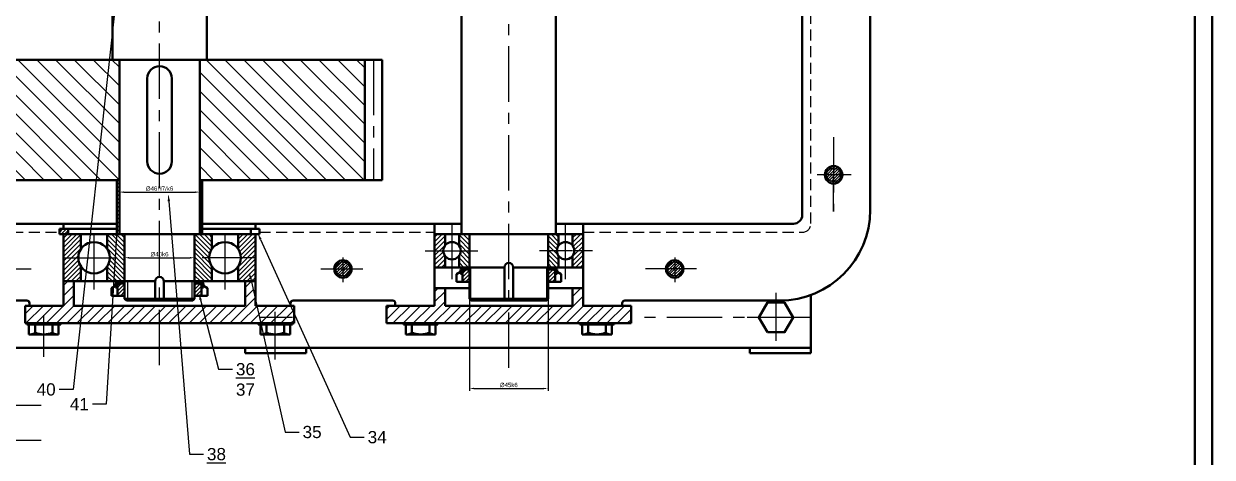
# Model space of a CAD drawing. Header units: millimetres. Extents: x 184 to 2141, y 95 to 1347.
# Drawn here: x 1185 to 1866, y 616 to 864 of the extents above; entities that cross this region are included whole.
import ezdxf
from ezdxf import colors
from ezdxf.entities.mleader import LeaderData, LeaderLine
from ezdxf.math import Vec2, Vec3

# ---------------------------------------------------------------- set-up
doc = ezdxf.new("R2010")
doc.units = ezdxf.units.MM
doc.linetypes.add('CENTER', pattern=[50.8, 31.75, -6.35, 6.35, -6.35])
doc.linetypes.add('DASHED2', pattern=[9.525, 6.35, -3.175])
for name, color, linetype in [('chuda', 61, 'Continuous'), ('kreskowana', 211, 'DASHED2'), ('oś', 151, 'CENTER')]:
    doc.layers.add(name, color=color, linetype=linetype)
doc.layers.add('gruba', color=7, linetype='Continuous', lineweight=50)
doc.styles.get("Standard").update_dxf_attribs({"font": 'arial.ttf'})
doc.dimstyles.new('ISO-25', dxfattribs={"dimtxt": 2.5, "dimasz": 2.5, "dimexe": 1.25, "dimexo": 0.625, "dimtad": 1, "dimtxsty": 'Standard', "dimcen": 2.5, "dimadec": 0, "dimazin": 0, "dimtfac": 1, "dimtmove": 0, "dimatfit": 3, "dimfxl": 1, "dimarcsym": 0})
pattern_1 = [(45, (1098.3455, 432.6242), (-1.077631, 1.077631), [])]
pattern_2 = [(135, (1098.3455, 432.6242), (-0.5163647, -0.5163647), [])]
pattern_3 = [(225, (1630.4598, 992.8188), (1.077631, -1.077631), [])]
pattern_4 = [(315, (1630.4598, 992.8188), (0.5163647, 0.5163647), [])]

# ---------------------------------------------------------------- blocks, each defined once
blk = doc.blocks.new('*U36')
at = {"layer": 'oś'}
blk.add_line((-13.37, 0), (13.37, 0), dxfattribs=at)
blk = doc.blocks.new('*U37')
at = {"layer": 'gruba', "color": 0, "linetype": 'ByBlock', "lineweight": -2, "transparency": 16777216}
for p in [(0, 0), (0, -20), (0, -40), (0, -60), (0, -80), (0, -100)]:
    blk.add_blockref('*U36', p, dxfattribs=at)
blk = doc.blocks.new('*D47')
at = {"layer": 'chuda', "color": 0, "lineweight": -2, "transparency": 16777216}
for p, q in [((1240.15, 843.25), (1240.15, 766.8)), ((1286.15, 843.25), (1286.15, 766.8)), ((1242.65, 768.05), (1283.65, 768.05))]:
    blk.add_line(p, q, dxfattribs=at)
at = {"layer": 'chuda', "color": 0, "transparency": 16777216}
for points in [[(1242.65, 768.47), (1242.65, 767.63), (1240.15, 768.05)], [(1283.65, 768.47), (1283.65, 767.63), (1286.15, 768.05)]]:
    blk.add_solid(points, dxfattribs=at)
at = {"layer": 'DEFPOINTS', "color": 0, "transparency": 16777216}
for p in [(1240.15, 843.87), (1286.15, 843.87), (1286.15, 768.05)]:
    blk.add_point(p, dxfattribs=at)
at = {"layer": 'chuda', "color": 0, "transparency": 16777216, "insert": (1263.15, 770.02), "char_height": 2.5, "attachment_point": 5}
blk.add_mtext('%%C46H7/k6', dxfattribs=at)
blk = doc.blocks.new('*D48')
at = {"layer": 'chuda', "color": 0, "lineweight": -2, "transparency": 16777216}
for p, q in [((1243.15, 743.35), (1243.15, 729.23)), ((1283.15, 743.35), (1283.15, 729.23)), ((1245.65, 730.48), (1280.65, 730.48))]:
    blk.add_line(p, q, dxfattribs=at)
at = {"layer": 'chuda', "color": 0, "transparency": 16777216}
for points in [[(1245.65, 730.9), (1245.65, 730.06), (1243.15, 730.48)], [(1280.65, 730.9), (1280.65, 730.06), (1283.15, 730.48)]]:
    blk.add_solid(points, dxfattribs=at)
at = {"layer": 'DEFPOINTS', "color": 0, "transparency": 16777216}
for p in [(1243.15, 743.97), (1283.15, 743.97), (1283.15, 730.48)]:
    blk.add_point(p, dxfattribs=at)
at = {"layer": 'chuda', "color": 0, "transparency": 16777216, "insert": (1263.15, 732.45), "char_height": 2.5, "attachment_point": 5}
blk.add_mtext('%%C40k6', dxfattribs=at)
blk = doc.blocks.new('*D49')
at = {"layer": 'chuda', "color": 0, "lineweight": -2, "transparency": 16777216}
for p, q in [((1440.65, 743.35), (1440.65, 654.34)), ((1485.65, 743.35), (1485.65, 654.34)), ((1443.15, 655.59), (1483.15, 655.59))]:
    blk.add_line(p, q, dxfattribs=at)
at = {"layer": 'chuda', "color": 0, "transparency": 16777216}
for points in [[(1443.15, 656.01), (1443.15, 655.18), (1440.65, 655.59)], [(1483.15, 656.01), (1483.15, 655.18), (1485.65, 655.59)]]:
    blk.add_solid(points, dxfattribs=at)
at = {"layer": 'DEFPOINTS', "color": 0, "transparency": 16777216}
for p in [(1440.65, 743.97), (1485.65, 743.97), (1485.65, 655.59)]:
    blk.add_point(p, dxfattribs=at)
at = {"layer": 'chuda', "color": 0, "transparency": 16777216, "insert": (1463.15, 657.57), "char_height": 2.5, "attachment_point": 5}
blk.add_mtext('%%C45k6', dxfattribs=at)

msp = doc.modelspace()

# ---------------------------------------------------------------- hatches: boundary and pattern name
at = {"layer": 'chuda'}
h = msp.add_hatch(dxfattribs=at)
h.set_pattern_fill('ANSI31', color=256, scale=1.3)
h.set_pattern_definition([(45, (-2226.1815, 502.272), (-2.9185832, 2.9185832), [])])
h.paths.add_polyline_path([(1103.153, 1191.073), (1050.143, 1191.073), (1050.143, 1185.293), (1041.588, 1185.293), (1041.588, 1181.073), (1055.143, 1181.073), (1058.143, 1181.073), (1058.143, 1178.073), (1058.143, 1171.073), (1064.143, 1171.073), (1064.143, 1181.073), (1103.153, 1181.073)])
h.paths.add_polyline_path([(1134.619, 1191.073), (1103.153, 1191.073), (1103.153, 1181.073), (1134.375, 1181.073)])
h.paths.add_polyline_path([(1134.619, 1191.073), (1134.375, 1181.073), (1142.162, 1181.073), (1142.162, 1171.073), (1148.162, 1171.073), (1148.162, 1181.073), (1173.153, 1181.073), (1173.153, 1191.073)])
h.paths.add_polyline_path([(1050.143, 1191.073), (1041.588, 1191.073), (1041.588, 1185.293), (1050.143, 1185.293)], flags=17)
h.paths.add_polyline_path([(1041.588, 1191.073), (1040.36, 1191.073), (1033.153, 1191.073), (1033.153, 1185.293), (1041.588, 1185.293)])
h.paths.add_polyline_path([(1041.588, 1185.293), (1033.153, 1185.293), (1033.153, 1181.073), (1041.588, 1181.073)])
h.paths.add_polyline_path([(1263.153, 1191.073), (1214.879, 1191.073), (1216.36, 1181.073), (1263.153, 1181.073), (1303.153, 1181.073), (1312.162, 1181.073), (1312.162, 1171.073), (1318.153, 1171.073), (1318.153, 1181.073), (1328.162, 1181.073), (1340.153, 1181.073), (1340.153, 1191.073)])
h.paths.add_polyline_path([(1214.879, 1191.073), (1186.153, 1191.073), (1186.153, 1181.073), (1203.605, 1181.073), (1208.153, 1181.073), (1208.153, 1171.073), (1214.144, 1171.073), (1214.144, 1181.073), (1216.36, 1181.073)])
h.paths.add_polyline_path([(1437.044, 1190.211), (1439.948, 1190.211), (1439.948, 1191.073), (1412.653, 1191.073), (1412.653, 1181.073), (1420.653, 1181.073), (1420.653, 1171.073), (1420.653, 1159.073), (1426.653, 1159.073), (1426.653, 1181.073), (1442.153, 1181.073), (1442.153, 1181.888), (1437.044, 1181.888)])
h.paths.add_polyline_path([(1412.653, 1191.073), (1393.153, 1191.073), (1393.153, 1181.073), (1412.653, 1181.073)])
h.paths.add_polyline_path([(1513.653, 1191.073), (1486.357, 1191.073), (1486.357, 1190.211), (1489.261, 1190.211), (1489.261, 1181.888), (1484.153, 1181.888), (1484.153, 1181.073), (1499.653, 1181.073), (1499.653, 1170.499), (1505.653, 1175.186), (1505.653, 1181.073), (1513.187, 1181.073), (1513.653, 1181.437)])
h.paths.add_polyline_path([(1525.987, 1191.073), (1513.653, 1191.073), (1513.653, 1181.437)], flags=17)
h.paths.add_polyline_path([(1533.153, 1191.073), (1525.987, 1191.073), (1513.653, 1181.437), (1513.653, 1181.073), (1533.153, 1181.073)])
h.paths.add_polyline_path([(1505.653, 1171.073), (1505.653, 1175.186), (1499.653, 1170.499), (1499.653, 1159.073), (1505.653, 1159.073)])
h.paths.add_polyline_path([(1533.153, 702.972), (1505.653, 702.972), (1505.653, 712.972), (1499.653, 712.972), (1499.653, 702.972), (1484.153, 702.972), (1463.153, 702.972), (1463.153, 692.972), (1533.153, 692.972)])
h.paths.add_polyline_path([(1463.153, 702.972), (1426.653, 702.972), (1426.653, 712.972), (1420.653, 712.972), (1420.653, 702.972), (1393.153, 702.972), (1393.153, 692.972), (1463.153, 692.972)])
h.paths.add_polyline_path([(1318.828, 702.972), (1318.153, 702.972), (1318.153, 705.98), (1315.684, 716.972), (1312.162, 716.972), (1312.162, 702.972), (1287.524, 702.972), (1290.102, 692.972), (1321.075, 692.972)])
h.paths.add_polyline_path([(1338.223, 702.972), (1333.153, 702.972), (1318.828, 702.972), (1321.075, 692.972), (1340.153, 692.972), (1340.153, 698.715)])
h.paths.add_polyline_path([(1287.524, 702.972), (1273.37, 702.972), (1274.187, 692.972), (1290.102, 692.972)])
h.paths.add_polyline_path([(1263.153, 702.972), (1236.03, 702.972), (1235.434, 692.972), (1263.153, 692.972)])
h.paths.add_polyline_path([(1273.37, 702.972), (1263.153, 702.972), (1263.153, 692.972), (1274.187, 692.972)])
h.paths.add_polyline_path([(1236.03, 702.972), (1214.144, 702.972), (1214.144, 716.972), (1208.153, 716.972), (1208.153, 712.972), (1208.153, 702.972), (1193.153, 702.972), (1186.153, 702.972), (1186.153, 692.972), (1235.434, 692.972)])
h.paths.add_polyline_path([(1156.162, 702.972), (1148.162, 702.972), (1148.162, 705.972), (1148.162, 712.972), (1148.162, 720.963), (1142.162, 720.963), (1142.162, 702.972), (1116.153, 702.972), (1116.153, 702.156), (1121.261, 702.156), (1121.261, 693.833), (1120.492, 693.833), (1120.819, 692.972), (1124.153, 692.972), (1156.162, 692.972)])
h.paths.add_polyline_path([(1173.153, 702.972), (1156.162, 702.972), (1156.162, 692.972), (1173.153, 692.972)])
h.paths.add_polyline_path([(1085.044, 702.156), (1090.153, 702.156), (1090.153, 702.972), (1077.366, 702.972), (1071.851, 692.972), (1087.948, 692.972), (1087.948, 693.833), (1085.044, 693.833)])
h.paths.add_polyline_path([(1077.366, 702.972), (1064.143, 702.972), (1064.143, 720.963), (1058.153, 720.963), (1058.153, 702.972), (1055.143, 702.972), (1041.588, 702.972), (1041.588, 698.752), (1050.143, 698.752), (1050.143, 692.972), (1071.851, 692.972)])
h.paths.add_polyline_path([(1041.588, 698.752), (1035.38, 698.752), (1033.153, 696.387), (1033.153, 692.972), (1041.588, 692.972)])
h.paths.add_polyline_path([(1050.143, 698.752), (1041.588, 698.752), (1041.588, 692.972), (1041.643, 692.972), (1050.143, 692.972)], flags=0)
h.paths.add_polyline_path([(1050.143, 698.752), (1041.588, 698.752), (1041.588, 692.972), (1050.143, 692.972)], flags=17)
h = msp.add_hatch(dxfattribs=at)
h.set_pattern_fill('ANSI31', color=256, scale=0.59)
h.set_pattern_definition([(45, (-2226.1815, 502.272), (-1.3245878, 1.3245878), [])])
h.paths.add_polyline_path([(1065.153, 743.965), (1058.153, 743.963), (1058.153, 732.463), (1064.153, 732.463, -0.1195351), (1065.153, 736.586)])
h.paths.add_polyline_path([(1065.153, 728.34, -0.1195351), (1064.153, 732.463), (1058.153, 732.463), (1058.153, 720.963), (1065.153, 720.963)])
h.paths.add_polyline_path([(1148.153, 743.963), (1141.153, 743.965), (1141.153, 736.586, -0.1195351), (1142.153, 732.463), (1148.153, 732.463)])
h.paths.add_polyline_path([(1148.153, 732.463), (1142.153, 732.463, -0.1195351), (1141.153, 728.34), (1141.153, 720.963), (1148.153, 720.963)])
h.paths.add_polyline_path([(1218.153, 735.446), (1218.153, 743.972), (1208.153, 743.972), (1208.153, 730.472), (1216.653, 730.472, -0.1474768)])
h.paths.add_polyline_path([(1218.153, 725.497, -0.1474768), (1216.653, 730.472), (1208.153, 730.472), (1208.153, 716.972), (1218.153, 716.972)])
h.paths.add_polyline_path([(1318.153, 743.972), (1308.153, 743.972), (1308.153, 735.446, -0.1474768), (1309.653, 730.472), (1318.153, 730.472)])
h.paths.add_polyline_path([(1318.153, 730.472), (1309.653, 730.472, -0.1474768), (1308.153, 725.497), (1308.153, 716.972), (1318.153, 716.972)])
h.paths.add_polyline_path([(1426.653, 743.972), (1420.653, 743.972), (1420.653, 734.472), (1425.653, 734.472, -0.1622777), (1426.653, 737.472)])
h.paths.add_polyline_path([(1426.653, 731.472, -0.1622777), (1425.653, 734.472), (1420.653, 734.472), (1420.653, 724.972), (1426.653, 724.972)])
h.paths.add_polyline_path([(1505.653, 743.972), (1499.653, 743.972), (1499.653, 737.472, -0.1622777), (1500.653, 734.472), (1505.653, 734.472)])
h.paths.add_polyline_path([(1505.653, 734.472), (1500.653, 734.472, -0.1622777), (1499.653, 731.472), (1499.653, 724.972), (1505.653, 724.972)])
h.paths.add_polyline_path([(1505.653, 1159.073), (1499.653, 1159.073), (1499.653, 1152.573, -0.1622777), (1500.653, 1149.573), (1505.653, 1149.573)])
h.paths.add_polyline_path([(1505.653, 1149.573), (1500.653, 1149.573, -0.1622777), (1499.653, 1146.573), (1499.653, 1140.073), (1503.348, 1140.073), (1505.653, 1140.073)])
h.paths.add_polyline_path([(1426.653, 1159.073), (1420.653, 1159.073), (1420.653, 1149.573), (1425.653, 1149.573, -0.1622777), (1426.653, 1152.573)])
h.paths.add_polyline_path([(1425.653, 1149.573), (1420.653, 1149.573), (1420.653, 1140.073), (1422.957, 1140.073), (1426.653, 1140.073), (1426.653, 1146.573, -0.1622777)])
h.paths.add_polyline_path([(1318.153, 1167.073), (1308.153, 1167.073), (1308.153, 1158.548, -0.1474768), (1309.653, 1153.573), (1318.153, 1153.573)])
h.paths.add_polyline_path([(1318.153, 1153.573), (1309.653, 1153.573, -0.1474768), (1308.153, 1148.598), (1308.153, 1140.073), (1318.153, 1140.073)])
h.paths.add_polyline_path([(1218.153, 1158.548), (1218.153, 1167.073), (1208.153, 1167.073), (1208.153, 1153.573), (1216.653, 1153.573, -0.1474768)])
h.paths.add_polyline_path([(1218.153, 1148.598, -0.1474768), (1216.653, 1153.573), (1208.153, 1153.573), (1208.153, 1140.073), (1218.153, 1140.073)])
h.paths.add_polyline_path([(1148.161, 1163.065), (1141.161, 1163.067), (1141.158, 1155.691, -0.1195351), (1142.157, 1151.567), (1148.157, 1151.565)])
h.paths.add_polyline_path([(1148.157, 1151.565), (1142.157, 1151.567, -0.1195351), (1141.155, 1147.444), (1141.153, 1140.066), (1148.153, 1140.065)])
h.paths.add_polyline_path([(1065.144, 1163.067), (1058.144, 1163.065), (1058.148, 1151.565), (1064.148, 1151.567, -0.1195423), (1065.147, 1155.691)])
h.paths.add_polyline_path([(1065.15, 1147.444, -0.1195279), (1064.148, 1151.567), (1058.148, 1151.565), (1058.153, 1140.065), (1065.153, 1140.066)])
h = msp.add_hatch(dxfattribs=at)
h.set_pattern_fill('ANSI31', color=256, scale=0.59, angle=90)
h.set_pattern_definition([(135, (-2226.1815, 502.272), (-1.3245878, -1.3245878), [])])
h.paths.add_polyline_path([(1088.153, 743.969), (1081.153, 743.968), (1081.153, 736.586, -0.1195351), (1082.153, 732.463), (1088.153, 732.463)])
h.paths.add_polyline_path([(1088.153, 732.463), (1082.153, 732.463, -0.1195351), (1081.153, 728.34), (1081.153, 720.963), (1088.153, 720.963)])
h.paths.add_polyline_path([(1125.153, 743.968), (1118.153, 743.969), (1118.153, 732.463), (1124.153, 732.463, -0.1195351), (1125.153, 736.586)])
h.paths.add_polyline_path([(1125.153, 728.34, -0.1195351), (1124.153, 732.463), (1118.153, 732.463), (1118.153, 720.963), (1125.153, 720.963)])
h.paths.add_polyline_path([(1243.153, 743.972), (1233.153, 743.972), (1233.153, 735.446, -0.1474768), (1234.653, 730.472), (1237.669, 730.472), (1236.865, 716.972), (1243.153, 716.972)])
h.paths.add_polyline_path([(1237.669, 730.472), (1234.653, 730.472, -0.1474768), (1233.153, 725.497), (1233.153, 716.972), (1236.865, 716.972)], flags=17)
h.paths.add_polyline_path([(1293.153, 743.972), (1283.153, 743.972), (1283.153, 716.972), (1293.153, 716.972), (1293.153, 725.497, -0.1474768), (1291.653, 730.472, -0.1474768), (1293.153, 735.446)])
h.paths.add_polyline_path([(1440.653, 743.972), (1434.653, 743.972), (1434.653, 737.472, -0.1622777), (1435.653, 734.472), (1440.653, 734.472)])
h.paths.add_polyline_path([(1440.653, 734.472), (1435.653, 734.472, -0.1622777), (1434.653, 731.472), (1434.653, 724.972), (1440.653, 724.972)])
h.paths.add_polyline_path([(1491.653, 743.972), (1485.653, 743.972), (1485.653, 734.472), (1490.653, 734.472, -0.1622777), (1491.653, 737.472)])
h.paths.add_polyline_path([(1491.653, 731.472, -0.1622777), (1490.653, 734.472), (1485.653, 734.472), (1485.653, 724.972), (1490.153, 724.972), (1491.653, 724.972)])
h.paths.add_polyline_path([(1491.653, 1159.073), (1485.653, 1159.073), (1485.653, 1149.573), (1490.653, 1149.573, -0.1622777), (1491.653, 1152.573)])
h.paths.add_polyline_path([(1490.653, 1149.573), (1485.653, 1149.573), (1485.653, 1140.073), (1491.653, 1140.073), (1491.653, 1146.573, -0.1622777)])
h.paths.add_polyline_path([(1440.653, 1159.073), (1434.653, 1159.073), (1434.653, 1152.573, -0.1622777), (1435.653, 1149.573), (1440.653, 1149.573)])
h.paths.add_polyline_path([(1440.653, 1149.573), (1435.653, 1149.573, -0.1622777), (1434.653, 1146.573), (1434.653, 1140.073), (1436.153, 1140.073), (1440.653, 1140.073)])
h.paths.add_polyline_path([(1293.153, 1167.073), (1283.153, 1167.073), (1283.153, 1140.073), (1293.153, 1140.073), (1293.153, 1148.598, -0.1474768), (1291.653, 1153.573, -0.1474768), (1293.153, 1158.548)])
h.paths.add_polyline_path([(1243.153, 1167.073), (1233.153, 1167.073), (1233.153, 1158.548, -0.1474768), (1234.653, 1153.573, -0.1474768), (1233.153, 1148.598), (1233.153, 1140.073), (1243.153, 1140.073)])
h.paths.add_polyline_path([(1125.161, 1163.073), (1118.161, 1163.076), (1118.153, 1163.076), (1118.153, 1151.576), (1124.157, 1151.574, -0.1195351), (1125.158, 1155.696)])
h.paths.add_polyline_path([(1125.155, 1147.45, -0.1195351), (1124.157, 1151.574), (1118.153, 1151.576), (1118.153, 1140.073), (1120.153, 1140.073), (1125.153, 1140.072)])
h = msp.add_hatch(dxfattribs=at)
h.set_pattern_fill('ANSI31', color=256, scale=0.35)
h.set_pattern_definition([(45, (-2226.1815, 502.272), (-0.7857724, 0.7857724), [])])
h.paths.add_polyline_path([(1368.153, 728.049, 0.4142136), (1364.153, 724.049), (1368.153, 724.049)], flags=17)
h.paths.add_polyline_path([(1368.153, 728.049), (1368.153, 724.049), (1372.153, 724.049, 0.4142136)], flags=17)
h.paths.add_polyline_path([(1372.153, 724.049), (1368.153, 724.049), (1368.153, 720.049, 0.4142136)], flags=17)
h.paths.add_polyline_path([(1368.153, 724.049), (1364.153, 724.049, 0.4142136), (1368.153, 720.049)], flags=17)
h.paths.add_polyline_path([(1368.153, 728.049), (1368.153, 729.049, 0.4142136), (1363.153, 724.049), (1364.153, 724.049, -0.4142136)])
h.paths.add_polyline_path([(1364.153, 724.049), (1363.153, 724.049, 0.4142136), (1368.153, 719.049), (1368.153, 720.049, -0.4142136)])
h.paths.add_polyline_path([(1368.153, 729.049), (1368.153, 728.049, -0.4142136), (1372.153, 724.049), (1373.153, 724.049, 0.4142136)])
h.paths.add_polyline_path([(1373.153, 724.049), (1372.153, 724.049, -0.4142136), (1368.153, 720.049), (1368.153, 719.049, 0.4142136)])
h.paths.add_polyline_path([(1558.153, 728.049), (1558.153, 724.049), (1562.153, 724.049, 0.4142136)], flags=17)
h.paths.add_polyline_path([(1558.153, 728.049, 0.4142136), (1554.153, 724.049), (1558.153, 724.049)], flags=17)
h.paths.add_polyline_path([(1558.153, 724.049), (1554.153, 724.049, 0.4142136), (1558.153, 720.049)], flags=17)
h.paths.add_polyline_path([(1562.153, 724.049), (1558.153, 724.049), (1558.153, 720.049, 0.4142136)], flags=17)
h.paths.add_polyline_path([(1563.153, 724.049), (1562.153, 724.049, -0.4142136), (1558.153, 720.049), (1558.153, 719.049, 0.4142136)])
h.paths.add_polyline_path([(1558.153, 729.049), (1558.153, 728.049, -0.4142136), (1562.153, 724.049), (1563.153, 724.049, 0.4142136)])
h.paths.add_polyline_path([(1558.153, 728.049), (1558.153, 729.049, 0.4142136), (1553.153, 724.049), (1554.153, 724.049, -0.4142136)])
h.paths.add_polyline_path([(1554.153, 724.049), (1553.153, 724.049, 0.4142136), (1558.153, 719.049), (1558.153, 720.049, -0.4142136)])
h.paths.add_polyline_path([(1653.153, 777.963), (1649.153, 777.963), (1649.153, 773.963, 0.4142136)], flags=17)
h.paths.add_polyline_path([(1649.153, 781.963), (1649.153, 777.963), (1653.153, 777.963, 0.4142136)], flags=17)
h.paths.add_polyline_path([(1649.153, 781.963, 0.4142136), (1645.153, 777.963), (1649.153, 777.963)], flags=17)
h.paths.add_polyline_path([(1649.153, 777.963), (1645.153, 777.963, 0.4142136), (1649.153, 773.963)], flags=17)
h.paths.add_polyline_path([(1645.153, 777.963), (1644.153, 777.963, 0.4142136), (1649.153, 772.963), (1649.153, 773.963, -0.4142136)])
h.paths.add_polyline_path([(1649.153, 781.963), (1649.153, 782.963, 0.4142136), (1644.153, 777.963), (1645.153, 777.963, -0.4142136)])
h.paths.add_polyline_path([(1649.153, 782.963), (1649.153, 781.963, -0.4142136), (1653.153, 777.963), (1654.153, 777.963, 0.4142136)])
h.paths.add_polyline_path([(1654.153, 777.963), (1653.153, 777.963, -0.4142136), (1649.153, 773.963), (1649.153, 772.963, 0.4142136)])
h.paths.add_polyline_path([(1649.153, 1049.065), (1649.153, 1045.065), (1653.153, 1045.065, 0.4142136)], flags=17)
h.paths.add_polyline_path([(1649.153, 1049.065, 0.4142136), (1645.153, 1045.065), (1649.153, 1045.065)], flags=17)
h.paths.add_polyline_path([(1649.153, 1045.065), (1645.153, 1045.065, 0.4142136), (1649.153, 1041.065)], flags=17)
h.paths.add_polyline_path([(1653.153, 1045.065), (1649.153, 1045.065), (1649.153, 1041.065, 0.4142136)], flags=17)
h.paths.add_polyline_path([(1649.153, 1050.065), (1649.153, 1049.065, -0.4142136), (1653.153, 1045.065), (1654.153, 1045.065, 0.4142136)])
h.paths.add_polyline_path([(1649.153, 1049.065), (1649.153, 1050.065, 0.4142136), (1644.153, 1045.065), (1645.153, 1045.065, -0.4142136)])
h.paths.add_polyline_path([(1645.153, 1045.065), (1644.153, 1045.065, 0.4142136), (1649.153, 1040.065), (1649.153, 1041.065, -0.4142136)])
h.paths.add_polyline_path([(1654.153, 1045.065), (1653.153, 1045.065, -0.4142136), (1649.153, 1041.065), (1649.153, 1040.065, 0.4142136)])
h.paths.add_polyline_path([(1649.153, 1112.065), (1649.153, 1108.065), (1653.153, 1108.065, 0.4142136)], flags=17)
h.paths.add_polyline_path([(1649.153, 1112.065, 0.4142136), (1645.153, 1108.065), (1649.153, 1108.065)], flags=17)
h.paths.add_polyline_path([(1649.153, 1108.065), (1645.153, 1108.065, 0.4142136), (1649.153, 1104.065)], flags=17)
h.paths.add_polyline_path([(1653.153, 1108.065), (1649.153, 1108.065), (1649.153, 1104.065, 0.4142136)], flags=17)
h.paths.add_polyline_path([(1654.153, 1108.065), (1653.153, 1108.065, -0.4142136), (1649.153, 1104.065), (1649.153, 1103.065, 0.4142136)])
h.paths.add_polyline_path([(1649.153, 1113.065), (1649.153, 1112.065, -0.4142136), (1653.153, 1108.065), (1654.153, 1108.065, 0.4142136)])
h.paths.add_polyline_path([(1649.153, 1112.065), (1649.153, 1113.065, 0.4142136), (1644.153, 1108.065), (1645.153, 1108.065, -0.4142136)])
h.paths.add_polyline_path([(1645.153, 1108.065), (1644.153, 1108.065, 0.4142136), (1649.153, 1103.065), (1649.153, 1104.065, -0.4142136)])
h.paths.add_polyline_path([(1562.125, 1159.525), (1562.125, 1160.466, 0.3800854), (1558.153, 1163.996), (1558.153, 1155.996, 0.3800854)])
h.paths.add_polyline_path([(1558.153, 1163.996, 0.4142136), (1554.153, 1159.996, 0.4142136), (1558.153, 1155.996)], flags=17)
h.paths.add_polyline_path([(1558.153, 1163.996), (1558.153, 1164.996, 0.4142136), (1553.153, 1159.996, 0.4142136), (1558.153, 1154.996), (1558.153, 1155.996, -0.4142136), (1554.153, 1159.996, -0.4142136)])
h.paths.add_polyline_path([(1558.153, 1164.996), (1558.153, 1163.996, -0.3800854), (1562.125, 1160.466), (1562.125, 1163.032, 0.2336407)])
h.paths.add_polyline_path([(1563.153, 1159.996, 0.1646395), (1562.125, 1163.032), (1562.125, 1160.466, -0.029486), (1562.153, 1159.996, -0.4142136), (1558.153, 1155.996), (1558.153, 1154.996, 0.4142136)])
h = msp.add_hatch(dxfattribs=at)
h.set_pattern_fill('ANSI31', color=256, scale=2.4, angle=90)
h.set_pattern_definition([(135, (943.3455, 457.515), (-5.38815, -5.38815), [])])
h.paths.add_polyline_path([(1380.653, 843.871), (1286.153, 843.871), (1286.153, 774.871), (1380.653, 774.871)])
h.paths.add_polyline_path([(1240.153, 843.871), (1140.653, 843.871), (1140.653, 774.871), (1240.153, 774.871)])
h = msp.add_hatch(dxfattribs=at)
h.set_pattern_fill('ANSI31', color=256, scale=0.5)
h.set_pattern_definition([(45, (943.3455, 436.616), (-1.122532, 1.122532), [])])
h.paths.add_polyline_path([(1287.653, 774.871), (1286.153, 774.871), (1286.153, 743.972), (1287.653, 743.972)])
h.paths.add_polyline_path([(1240.153, 774.871), (1238.653, 774.871), (1238.653, 743.972), (1240.153, 743.972)])
h.paths.add_polyline_path([(1121.653, 774.871), (1120.153, 774.871), (1120.153, 743.968), (1121.653, 743.968)])
h.paths.add_polyline_path([(1086.153, 774.871), (1084.653, 774.871), (1084.653, 743.968), (1086.153, 743.968)])
h = msp.add_hatch(dxfattribs=at)
h.set_pattern_fill('ANSI31', color=256, scale=0.44)
h.set_pattern_definition([(45, (1093.0643, 436.6242), (-0.987828, 0.987828), [])])
h.paths.add_polyline_path([(1210.871, 746.972), (1205.871, 746.972), (1205.871, 743.972), (1207.871, 743.972), (1210.871, 743.972)])
h = msp.add_hatch(dxfattribs=at)
h.set_pattern_fill('ANSI31', color=256, scale=0.23, angle=270)
h.set_pattern_definition(pattern_4)
h.paths.add_polyline_path([(1440.653, 724.972), (1437.653, 724.972), (1435.403, 723.672), (1435.403, 721.344), (1436.653, 721.344), (1436.653, 723.144), (1437.653, 723.722), (1440.653, 723.722)])
h = msp.add_hatch(dxfattribs=at)
h.set_pattern_fill('ANSI31', color=256, scale=0.48, angle=180)
h.set_pattern_definition(pattern_3)
h.paths.add_polyline_path([(1440.653, 723.722), (1437.653, 723.722), (1436.653, 723.144), (1436.653, 716.722), (1440.653, 716.722)])
h = msp.add_hatch(dxfattribs=at)
h.set_pattern_fill('ANSI31', color=256, scale=0.23, angle=270)
h.set_pattern_definition(pattern_4)
h.paths.add_polyline_path([(1485.653, 724.972), (1488.653, 724.972), (1490.903, 723.672), (1490.903, 721.344), (1489.653, 721.344), (1489.653, 723.144), (1488.653, 723.722), (1485.653, 723.722)])
h = msp.add_hatch(dxfattribs=at)
h.set_pattern_fill('ANSI31', color=256, scale=0.48, angle=180)
h.set_pattern_definition(pattern_3)
h.paths.add_polyline_path([(1485.653, 723.722), (1488.653, 723.722), (1489.653, 723.144), (1489.653, 716.722), (1485.653, 716.722)])
h = msp.add_hatch(dxfattribs=at)
h.set_pattern_fill('ANSI31', color=256, scale=0.23, angle=90)
h.set_pattern_definition(pattern_2)
h.paths.add_polyline_path([(1243.153, 716.972), (1240.153, 716.972), (1237.903, 715.672), (1237.903, 713.344), (1239.153, 713.344), (1239.153, 715.144), (1240.153, 715.722), (1243.153, 715.722)])
h = msp.add_hatch(dxfattribs=at)
h.set_pattern_fill('ANSI31', color=256, scale=0.48)
h.set_pattern_definition(pattern_1)
h.paths.add_polyline_path([(1243.153, 715.722), (1240.153, 715.722), (1239.153, 715.144), (1239.153, 708.722), (1243.153, 708.722)])
h = msp.add_hatch(dxfattribs=at)
h.set_pattern_fill('ANSI31', color=256, scale=0.23, angle=90)
h.set_pattern_definition(pattern_2)
h.paths.add_polyline_path([(1283.153, 716.972), (1286.153, 716.972), (1288.403, 715.672), (1288.403, 713.344), (1287.153, 713.344), (1287.153, 715.144), (1286.153, 715.722), (1283.153, 715.722)])
h = msp.add_hatch(dxfattribs=at)
h.set_pattern_fill('ANSI31', color=256, scale=0.48)
h.set_pattern_definition(pattern_1)
h.paths.add_polyline_path([(1283.153, 715.722), (1286.153, 715.722), (1287.153, 715.144), (1287.153, 708.722), (1283.153, 708.722)])

# ---------------------------------------------------------------- linework, layer by layer
for p, q in [((1441.453, 705.972), (1441.453, 724.972)), ((1484.852, 705.972), (1484.852, 724.972)), ((1244.735, 716.972), (1244.735, 705.972)), ((1281.571, 716.972), (1281.571, 705.972))]:
    msp.add_line(p, q, dxfattribs=at)
for centre in [(1649.153, 777.963), (1368.153, 724.049), (1558.153, 724.049)]:
    msp.add_circle(centre, 4, dxfattribs=at)
at = {"layer": 'gruba'}
for p, q in [((1631.153, 1129.065), (1631.153, 754.972)), ((1670.153, 1126.073), (1670.153, 757.972)), ((1236.153, 1016.271), (1236.153, 843.871)), ((1290.153, 1016.271), (1290.153, 843.871)), ((1436.153, 1011.271), (1436.153, 743.972)), ((1490.153, 1011.271), (1490.153, 743.972)), ((1263.153, 843.871), (1135.653, 843.871)), ((1236.153, 843.871), (1263.153, 843.871)), ((1240.153, 843.871), (1240.153, 743.972)), ((1290.153, 843.871), (1263.153, 843.871)), ((1263.153, 843.871), (1390.653, 843.871)), ((1263.153, 840.162), (1263.153, 840.162)), ((1263.153, 840.162), (1263.153, 840.162)), ((1286.153, 843.871), (1286.153, 743.972)), ((1385.653, 843.871), (1380.653, 843.871)), ((1380.653, 843.871), (1380.653, 774.871)), ((1390.653, 843.871), (1390.653, 774.871)), ((1256.153, 809.371), (1256.153, 833.162)), ((1270.153, 809.371), (1270.153, 833.162)), ((1256.153, 809.371), (1256.153, 785.58)), ((1270.153, 809.371), (1270.153, 785.58)), ((1263.153, 778.58), (1263.153, 778.58)), ((1263.153, 778.58), (1263.153, 778.58)), ((1135.653, 774.871), (1240.153, 774.871)), ((1238.653, 743.972), (1238.653, 774.871)), ((1390.653, 774.871), (1286.153, 774.871)), ((1287.653, 743.972), (1287.653, 774.871)), ((1238.653, 749.972), (1121.653, 749.972)), ((1208.153, 746.972), (1208.153, 749.972)), ((1436.153, 749.972), (1287.653, 749.972)), ((1318.153, 746.972), (1318.153, 749.972)), ((1420.653, 749.972), (1420.653, 702.972)), ((1626.153, 749.972), (1490.153, 749.972)), ((1505.653, 749.972), (1505.653, 702.972)), ((1205.871, 743.972), (1205.871, 746.972)), ((1205.871, 746.972), (1210.871, 746.972)), ((1208.153, 743.972), (1205.871, 743.972)), ((1263.153, 743.972), (1208.153, 743.972)), ((1208.153, 743.972), (1208.153, 716.972)), ((1208.153, 712.972), (1208.153, 743.972)), ((1210.871, 746.972), (1210.871, 743.972)), ((1210.871, 746.972), (1238.653, 746.972)), ((1218.153, 735.446), (1218.153, 743.972)), ((1233.153, 735.446), (1233.153, 743.972)), ((1240.153, 743.972), (1238.653, 743.972)), ((1240.153, 743.972), (1263.153, 743.972)), ((1263.153, 743.972), (1243.153, 743.972)), ((1243.153, 743.972), (1243.153, 706.972)), ((1286.153, 743.972), (1263.153, 743.972)), ((1263.153, 743.972), (1283.153, 743.972)), ((1263.153, 743.972), (1318.153, 743.972)), ((1283.153, 743.972), (1283.153, 706.972)), ((1286.153, 743.972), (1287.653, 743.972)), ((1315.434, 746.972), (1287.653, 746.972)), ((1293.153, 735.446), (1293.153, 743.972)), ((1308.153, 735.446), (1308.153, 743.972)), ((1320.434, 746.972), (1315.434, 746.972)), ((1315.434, 746.972), (1315.434, 743.972)), ((1318.153, 743.972), (1318.153, 716.972)), ((1318.153, 712.972), (1318.153, 743.972)), ((1318.153, 743.972), (1320.434, 743.972)), ((1320.434, 743.972), (1320.434, 746.972)), ((1420.653, 743.972), (1420.653, 724.972)), ((1440.653, 743.972), (1420.653, 743.972)), ((1426.653, 737.472), (1426.653, 743.972)), ((1434.653, 737.472), (1434.653, 743.972)), ((1436.153, 743.972), (1463.153, 743.972)), ((1440.653, 743.972), (1440.653, 724.972)), ((1440.653, 743.972), (1440.653, 724.972)), ((1490.153, 743.972), (1463.153, 743.972)), ((1463.153, 743.972), (1505.653, 743.972)), ((1485.653, 743.972), (1485.653, 724.972)), ((1485.653, 743.972), (1485.653, 724.972)), ((1491.653, 737.472), (1491.653, 743.972)), ((1499.653, 737.472), (1499.653, 743.972)), ((1505.653, 743.972), (1505.653, 724.972)), ((1426.653, 724.972), (1426.653, 731.472)), ((1434.653, 724.972), (1434.653, 731.472)), ((1491.653, 724.972), (1491.653, 731.472)), ((1499.653, 724.972), (1499.653, 731.472)), ((1218.153, 716.972), (1218.153, 725.497)), ((1233.153, 716.972), (1233.153, 725.497)), ((1293.153, 716.972), (1293.153, 725.497)), ((1308.153, 716.972), (1308.153, 725.497)), ((1420.653, 724.972), (1440.653, 724.972)), ((1435.403, 722.422), (1433.153, 721.123)), ((1437.653, 724.972), (1435.403, 723.672)), ((1435.403, 721.344), (1435.403, 723.672)), ((1436.153, 724.972), (1440.653, 724.972)), ((1436.153, 724.972), (1460.653, 724.972)), ((1437.653, 723.722), (1436.653, 723.144)), ((1436.653, 723.144), (1436.653, 716.722)), ((1440.653, 723.722), (1437.653, 723.722)), ((1440.653, 724.972), (1440.653, 706.972)), ((1440.653, 724.972), (1440.653, 706.972)), ((1440.653, 724.972), (1460.653, 724.972)), ((1460.653, 724.972), (1460.653, 706.972)), ((1465.653, 724.972), (1485.653, 724.972)), ((1490.153, 724.972), (1465.653, 724.972)), ((1465.653, 724.972), (1465.653, 706.972)), ((1485.653, 724.972), (1485.653, 706.972)), ((1485.653, 724.972), (1485.653, 706.972)), ((1505.653, 724.972), (1485.653, 724.972)), ((1485.653, 723.722), (1488.653, 723.722)), ((1488.653, 724.972), (1490.903, 723.672)), ((1488.653, 723.722), (1489.653, 723.144)), ((1489.653, 723.144), (1489.653, 716.722)), ((1490.903, 721.344), (1490.903, 723.672)), ((1490.903, 722.422), (1493.153, 721.123)), ((1208.153, 716.972), (1243.153, 716.972)), ((1214.144, 702.972), (1214.144, 716.972)), ((1243.153, 716.972), (1233.153, 716.972)), ((1237.903, 715.672), (1240.181, 716.972)), ((1237.903, 713.344), (1237.903, 715.672)), ((1240.153, 715.722), (1239.153, 715.144)), ((1239.153, 715.144), (1239.153, 708.722)), ((1240.153, 715.722), (1243.153, 715.722)), ((1243.153, 716.972), (1260.653, 716.972)), ((1260.653, 716.972), (1260.653, 706.972)), ((1265.653, 716.972), (1265.653, 706.972)), ((1283.153, 716.972), (1265.653, 716.972)), ((1318.153, 716.972), (1283.153, 716.972)), ((1283.153, 716.972), (1293.153, 716.972)), ((1286.153, 715.722), (1283.153, 715.722)), ((1288.403, 715.672), (1286.124, 716.972)), ((1286.153, 715.722), (1287.153, 715.144)), ((1287.153, 715.144), (1287.153, 708.722)), ((1288.403, 713.344), (1288.403, 715.672)), ((1312.162, 702.972), (1312.162, 716.972)), ((1433.153, 721.123), (1433.153, 716.722)), ((1433.153, 716.722), (1436.653, 716.722)), ((1435.403, 721.344), (1436.653, 721.344)), ((1436.653, 716.722), (1435.403, 716.722)), ((1436.653, 716.722), (1440.653, 716.722)), ((1489.653, 716.722), (1485.653, 716.722)), ((1490.903, 721.344), (1489.653, 721.344)), ((1493.153, 716.722), (1489.653, 716.722)), ((1489.653, 716.722), (1490.903, 716.722)), ((1493.153, 721.123), (1493.153, 716.722)), ((1208.153, 702.972), (1208.153, 712.972)), ((1237.903, 714.422), (1235.653, 713.123)), ((1235.653, 713.123), (1235.653, 708.722)), ((1235.653, 708.722), (1239.153, 708.722)), ((1237.903, 713.344), (1239.153, 713.344)), ((1239.153, 708.722), (1237.903, 708.722)), ((1239.153, 708.722), (1243.153, 708.722)), ((1287.153, 708.722), (1283.153, 708.722)), ((1288.403, 713.344), (1287.153, 713.344)), ((1290.653, 708.722), (1287.153, 708.722)), ((1287.153, 708.722), (1288.403, 708.722)), ((1288.403, 714.422), (1290.653, 713.123)), ((1290.653, 713.123), (1290.653, 708.722)), ((1318.153, 702.972), (1318.153, 712.972)), ((1420.653, 712.972), (1426.653, 712.972)), ((1420.653, 712.972), (1420.653, 702.972)), ((1426.653, 712.972), (1426.653, 702.972)), ((1426.653, 712.972), (1440.653, 712.972)), ((1499.653, 712.972), (1485.653, 712.972)), ((1505.653, 712.972), (1499.653, 712.972)), ((1499.653, 712.972), (1499.653, 702.972)), ((1505.653, 712.972), (1505.653, 702.972)), ((1636.153, 678.81), (1636.153, 709.186)), ((1172.153, 705.972), (1187.153, 705.972)), ((1186.153, 702.972), (1193.153, 702.972)), ((1186.153, 692.972), (1186.153, 702.972)), ((1188.653, 704.472), (1188.653, 702.972)), ((1193.153, 702.972), (1208.153, 702.972)), ((1214.144, 702.972), (1263.153, 702.972)), ((1263.153, 702.972), (1223.153, 702.972)), ((1243.153, 706.972), (1263.153, 706.972)), ((1243.153, 706.972), (1263.153, 706.972)), ((1243.153, 706.972), (1244.153, 705.972)), ((1263.153, 705.972), (1244.153, 705.972)), ((1263.153, 705.972), (1244.581, 705.972)), ((1283.153, 706.972), (1263.153, 706.972)), ((1283.153, 706.972), (1263.153, 706.972)), ((1263.153, 705.972), (1281.724, 705.972)), ((1263.153, 705.972), (1282.153, 705.972)), ((1312.162, 702.972), (1263.153, 702.972)), ((1263.153, 702.972), (1303.153, 702.972)), ((1283.153, 706.972), (1282.153, 705.972)), ((1333.153, 702.972), (1318.153, 702.972)), ((1333.153, 702.972), (1340.153, 702.972)), ((1338.153, 704.472), (1338.153, 702.972)), ((1396.653, 705.972), (1339.653, 705.972)), ((1340.153, 692.972), (1340.153, 702.972)), ((1393.153, 702.972), (1420.653, 702.972)), ((1393.153, 692.972), (1393.153, 702.972)), ((1398.153, 704.472), (1398.153, 702.972)), ((1426.653, 702.972), (1484.153, 702.972)), ((1440.653, 706.972), (1463.153, 706.972)), ((1440.653, 706.972), (1441.453, 705.972)), ((1441.453, 705.972), (1463.153, 705.972)), ((1485.653, 706.972), (1463.153, 706.972)), ((1484.852, 705.972), (1463.153, 705.972)), ((1499.653, 702.972), (1484.153, 702.972)), ((1484.852, 705.972), (1485.653, 706.972)), ((1505.653, 702.972), (1533.153, 702.972)), ((1528.153, 704.472), (1528.153, 702.972)), ((1618.153, 705.972), (1529.653, 705.972)), ((1533.153, 692.972), (1533.153, 702.972)), ((1636.153, 706.186), (1636.153, 675.871)), ((1263.153, 692.972), (1186.153, 692.972)), ((1263.153, 692.972), (1186.153, 692.972)), ((1188.381, 692.972), (1187.099, 692.972)), ((1187.099, 692.972), (1187.099, 692.3)), ((1187.099, 692.3), (1196.881, 692.3)), ((1188.381, 686.572), (1188.381, 692.3)), ((1188.381, 686.572), (1188.381, 687.572)), ((1196.881, 692.3), (1191.881, 692.3)), ((1191.881, 692.3), (1191.881, 687.572)), ((1196.881, 692.3), (1192.674, 692.3)), ((1263.153, 692.972), (1193.153, 692.972)), ((1206.664, 692.3), (1196.881, 692.3)), ((1198.144, 692.972), (1263.153, 692.972)), ((1201.881, 692.3), (1201.881, 687.572)), ((1205.381, 692.972), (1206.664, 692.972)), ((1205.381, 686.572), (1205.381, 692.3)), ((1205.381, 686.572), (1205.381, 692.3)), ((1205.381, 686.572), (1205.381, 687.572)), ((1206.664, 692.972), (1206.664, 692.3)), ((1328.162, 692.972), (1263.153, 692.972)), ((1263.153, 692.972), (1333.153, 692.972)), ((1263.153, 692.972), (1340.153, 692.972)), ((1320.924, 692.972), (1319.641, 692.972)), ((1319.641, 692.972), (1319.641, 692.3)), ((1319.641, 692.3), (1329.424, 692.3)), ((1320.924, 686.572), (1320.924, 692.3)), ((1320.924, 686.572), (1320.924, 692.3)), ((1320.924, 686.572), (1320.924, 687.572)), ((1324.424, 692.3), (1324.424, 687.572)), ((1339.206, 692.3), (1329.424, 692.3)), ((1329.424, 692.3), (1333.631, 692.3)), ((1329.424, 692.3), (1334.424, 692.3)), ((1334.424, 692.3), (1334.424, 687.572)), ((1337.924, 692.972), (1339.206, 692.972)), ((1337.924, 686.572), (1337.924, 692.3)), ((1337.924, 686.572), (1337.924, 687.572)), ((1339.206, 692.972), (1339.206, 692.3)), ((1442.153, 692.972), (1393.153, 692.972)), ((1463.153, 692.972), (1393.153, 692.972)), ((1404.153, 692.972), (1402.87, 692.972)), ((1402.87, 692.972), (1402.87, 692.3)), ((1402.87, 692.3), (1412.653, 692.3)), ((1404.153, 686.572), (1404.153, 692.3)), ((1404.153, 686.572), (1404.153, 687.572)), ((1412.653, 692.3), (1407.653, 692.3)), ((1407.653, 692.3), (1407.653, 687.572)), ((1412.653, 692.3), (1408.445, 692.3)), ((1422.435, 692.3), (1412.653, 692.3)), ((1417.653, 692.3), (1417.653, 687.572)), ((1421.153, 692.972), (1422.435, 692.972)), ((1421.153, 686.572), (1421.153, 692.3)), ((1421.153, 686.572), (1421.153, 692.3)), ((1421.153, 686.572), (1421.153, 687.572)), ((1422.435, 692.972), (1422.435, 692.3)), ((1463.153, 692.972), (1533.153, 692.972)), ((1484.153, 692.972), (1533.153, 692.972)), ((1505.153, 692.972), (1503.87, 692.972)), ((1503.87, 692.972), (1503.87, 692.3)), ((1503.87, 692.3), (1513.653, 692.3)), ((1505.153, 686.572), (1505.153, 692.3)), ((1505.153, 686.572), (1505.153, 692.3)), ((1505.153, 686.572), (1505.153, 687.572)), ((1508.653, 692.3), (1508.653, 687.572)), ((1523.435, 692.3), (1513.653, 692.3)), ((1513.653, 692.3), (1517.86, 692.3)), ((1513.653, 692.3), (1518.653, 692.3)), ((1518.653, 692.3), (1518.653, 687.572)), ((1522.153, 692.972), (1523.435, 692.972)), ((1522.153, 686.572), (1522.153, 692.3)), ((1522.153, 686.572), (1522.153, 687.572)), ((1523.435, 692.972), (1523.435, 692.3)), ((1196.881, 686.572), (1188.381, 686.572)), ((1196.881, 686.572), (1205.381, 686.572)), ((1196.881, 686.572), (1205.381, 686.572)), ((1329.424, 686.572), (1320.924, 686.572)), ((1329.424, 686.572), (1320.924, 686.572)), ((1329.424, 686.572), (1337.924, 686.572)), ((1412.653, 686.572), (1404.153, 686.572)), ((1412.653, 686.572), (1421.153, 686.572)), ((1412.653, 686.572), (1421.153, 686.572)), ((1513.653, 686.572), (1505.153, 686.572)), ((1513.653, 686.572), (1505.153, 686.572)), ((1513.653, 686.572), (1522.153, 686.572)), ((1116.153, 678.81), (1636.153, 678.81)), ((1312.153, 678.81), (1312.153, 675.871)), ((1312.153, 675.871), (1347.153, 675.871)), ((1347.153, 675.871), (1347.153, 678.81)), ((1601.153, 675.871), (1601.153, 678.81)), ((1601.153, 675.871), (1636.153, 675.871)), ((1636.153, 678.81), (1636.153, 675.871))]:
    msp.add_line(p, q, dxfattribs=at)
for points in [[(183.967, 159.403), (1865.967, 159.403), (1865.967, 1347.403), (183.967, 1347.403)], [(193.967, 169.403), (1855.967, 169.403), (1855.967, 1337.403), (193.967, 1337.403)], [(1611.245, 687.81), (1606.338, 696.31), (1611.245, 704.81), (1621.06, 704.81), (1625.968, 696.31), (1621.06, 687.81)]]:
    msp.add_lwpolyline(points, close=True, dxfattribs=at)
for centre, radius in [((1649.153, 777.963), 5), ((1225.653, 730.472), 9), ((1300.653, 730.472), 9), ((1430.653, 734.472), 5), ((1495.653, 734.472), 5), ((1368.153, 724.049), 5), ((1558.153, 724.049), 5)]:
    msp.add_circle(centre, radius, dxfattribs=at)
for centre, radius, start, end in [((1263.153, 833.162), 7, 90, 180), ((1263.153, 833.162), 7, 0, 90), ((1263.153, 785.58), 7, 180, 270), ((1263.153, 785.58), 7, 270, 0), ((1618.153, 757.972), 52, 270, 0), ((1626.153, 754.972), 5, 270, 0), ((1463.153, 724.972), 2.5, 90, 180), ((1463.153, 724.972), 2.5, 0, 90), ((1263.153, 716.972), 2.5, 90, 180), ((1263.153, 716.972), 2.5, 360, 90), ((1187.153, 704.472), 1.5, 0, 90), ((1339.653, 704.472), 1.5, 90, 180), ((1396.653, 704.472), 1.5, 0, 90), ((1529.653, 704.472), 1.5, 90, 180), ((1189.383, 690.193), 3.622, 269.548399, 313.626256), ((1196.881, 699.572), 13, 247.380135, 292.619865), ((1204.38, 690.193), 3.622, 226.373744, 270.451601), ((1321.925, 690.193), 3.622, 269.548399, 313.626256), ((1329.424, 699.572), 13, 247.380135, 292.619865), ((1336.923, 690.193), 3.622, 226.373744, 270.451601), ((1405.154, 690.193), 3.622, 269.548399, 313.626256), ((1412.653, 699.572), 13, 247.380135, 292.619865), ((1420.151, 690.193), 3.622, 226.373744, 270.451601), ((1506.154, 690.193), 3.622, 269.548399, 313.626256), ((1513.653, 699.572), 13, 247.380135, 292.619865), ((1521.151, 690.193), 3.622, 226.373744, 270.451601)]:
    msp.add_arc(centre, radius, start, end, dxfattribs=at)
at = {"layer": 'kreskowana'}
for p, q in [((1636.153, 750.049), (1636.153, 1134.065)), ((1150.153, 745.049), (1205.871, 745.049)), ((1320.434, 745.049), (1420.653, 745.049)), ((1505.653, 745.049), (1631.153, 745.049))]:
    msp.add_line(p, q, dxfattribs=at)
msp.add_arc((1631.153, 750.049), 5, 270, 0, dxfattribs=at)
at = {"layer": 'oś'}
for p, q in [((1463.153, 667.39), (1463.153, 1274.624)), ((1263.153, 668.98), (1263.153, 1181.884)), ((1390.653, 843.871), (1385.653, 843.871)), ((1385.653, 843.871), (1385.653, 774.871)), ((1649.153, 799.517), (1649.153, 756.886)), ((1659.225, 777.963), (1639.761, 777.963)), ((1649.153, 777.963), (1640.646, 777.963)), ((1649.153, 756.886), (1649.153, 777.963)), ((1430.653, 718.163), (1430.653, 752.577)), ((1495.653, 718.163), (1495.653, 752.577)), ((1225.653, 712.329), (1225.653, 747.113)), ((1300.653, 712.329), (1300.653, 747.113)), ((1208.153, 730.472), (1238.83, 730.472)), ((1318.153, 730.472), (1287.475, 730.472)), ((1368.153, 730.579), (1368.153, 716.454)), ((1415.29, 734.472), (1445.511, 734.472)), ((1499.653, 734.472), (1480.794, 734.472)), ((1511.015, 734.472), (1500.653, 734.472)), ((1558.153, 730.579), (1558.153, 716.454)), ((1169.581, 724.049), (1189.56, 724.049)), ((1355.522, 724.049), (1379.588, 724.049)), ((1570.69, 724.049), (1541.447, 724.049)), ((1616.153, 710.428), (1616.153, 682.908)), ((1196.881, 673.673), (1196.881, 697.573)), ((1339.206, 696.31), (1320.811, 696.31)), ((1329.424, 672.209), (1329.424, 699.572)), ((1636.153, 696.31), (1539.839, 696.31)), ((1630.877, 696.31), (1599.634, 696.31)), ((1636.153, 678.81), (1636.153, 696.31))]:
    msp.add_line(p, q, dxfattribs=at)

# ---------------------------------------------------------------- block references
at = {"layer": 'gruba'}
msp.add_blockref('*U37', (1181.92, 645.974), dxfattribs=at)

# ---------------------------------------------------------------- dimensions: what is measured, and where the dimension line sits
at = {"layer": 'chuda'}
for base, p1, p2, text, picture, middle in [((1286.153, 768.049), (1240.153, 843.871), (1286.153, 843.871), '%%C<>H7/k6', '*D47', (1263.153, 770.02)), ((1283.153, 730.479), (1243.153, 743.972), (1283.153, 743.972), '%%C<>k6', '*D48', (1263.153, 732.451))]:
    dim = msp.add_linear_dim(base=base, p1=p1, p2=p2, text=text, dimstyle='ISO-25', dxfattribs=at)
    dim.commit()
    dim.dimension.update_dxf_attribs({"geometry": picture, "text_midpoint": middle})
dim = msp.add_linear_dim(base=(1485.653, 655.595), p1=(1440.653, 743.972), p2=(1485.653, 743.972), text='%%C<>k6', dimstyle='ISO-25', dxfattribs=at)
dim.commit()
dim.dimension.update_dxf_attribs({"geometry": '*D49', "text_midpoint": (1463.153, 655.595), "dimtype": 160})

# ---------------------------------------------------------------- leaders
ml = msp.add_multileader_mtext('Standard', dxfattribs=at)
ml.set_content('40', color=256)
ml.set_leader_properties()
ml.build(insert=Vec2(0, 0))
ctx = ml.context
ctx.base_point, ctx.char_height, ctx.plane_origin = Vec3(1191.375, 655.006), 7, Vec3(1258.153, 1058.858)
ctx.text_align_type = 2
notes = []
notes.append((ctx, [(0, (1, 1, 0), (1213.66, 655.006), (-1, 0), 8, [(0, [(1258.153, 1058.858)], 0, [])])]))
ctx.mtext.insert, ctx.mtext.alignment, ctx.mtext.flow_direction = Vec3(1203.66, 658.566), 3, 5
ml = msp.add_multileader_mtext('Standard', dxfattribs=at)
ml.set_content('{\\L38}\\P39', color=256)
ml.set_leader_properties()
ml.build(insert=Vec2(0, 0))
ctx = ml.context
ctx.base_point, ctx.char_height, ctx.plane_origin = Vec3(1288.313, 617.955), 7, Vec3(1268.153, 766.855)
notes.append((ctx, [(0, (1, 1, 0), (1280.313, 617.955), (1, 0), 8, [(0, [(1268.153, 766.855)], 0, [])])]))
ctx.mtext.insert, ctx.mtext.flow_direction = Vec3(1290.313, 621.517), 5
ml = msp.add_multileader_mtext('Standard', dxfattribs=at)
ml.set_content('41', color=256)
ml.set_leader_properties()
ml.build(insert=Vec2(0, 0))
ctx = ml.context
ctx.base_point, ctx.char_height, ctx.plane_origin = Vec3(1211.715, 646.648), 7, Vec3(1238.653, 746.972)
ctx.text_align_type = 2
notes.append((ctx, [(0, (1, 1, 0), (1232.673, 646.648), (-1, 0), 8, [(0, [(1238.653, 746.972)], 0, [])])]))
ctx.mtext.insert, ctx.mtext.alignment, ctx.mtext.flow_direction = Vec3(1222.673, 650.148), 3, 5
ml = msp.add_multileader_mtext('Standard', dxfattribs=at)
ml.set_content('34', color=256)
ml.set_leader_properties()
ml.build(insert=Vec2(0, 0))
ctx = ml.context
ctx.base_point, ctx.char_height, ctx.plane_origin = Vec3(1380.346, 627.681), 7, Vec3(1319.354, 744.605)
notes.append((ctx, [(0, (1, 1, 0), (1372.346, 627.681), (1, 0), 8, [(0, [(1319.354, 744.605)], 0, [])])]))
ctx.mtext.insert, ctx.mtext.flow_direction = Vec3(1382.346, 631.244), 5
ml = msp.add_multileader_mtext('Standard', dxfattribs=at)
ml.set_content('35', color=256)
ml.set_leader_properties()
ml.build(insert=Vec2(0, 0))
ctx = ml.context
ctx.base_point, ctx.char_height, ctx.plane_origin = Vec3(1343.079, 630.622), 7, Vec3(1314.503, 722.228)
notes.append((ctx, [(0, (1, 1, 0), (1335.079, 630.622), (1, 0), 8, [(0, [(1314.503, 722.228)], 0, [])])]))
ctx.mtext.insert, ctx.mtext.flow_direction = Vec3(1345.079, 634.184), 5
ml = msp.add_multileader_mtext('Standard', dxfattribs=at)
ml.set_content('{\\L36\\P}37', color=256)
ml.set_leader_properties()
ml.build(insert=Vec2(0, 0))
ctx = ml.context
ctx.base_point, ctx.char_height, ctx.plane_origin = Vec3(1304.907, 666.575), 7, Vec3(1285.651, 710.237)
notes.append((ctx, [(0, (1, 1, 0), (1296.907, 666.575), (1, 0), 8, [(0, [(1285.651, 710.237)], 0, [])])]))
ctx.mtext.insert, ctx.mtext.flow_direction = Vec3(1306.907, 670.137), 5
for ctx, leaders in notes:
    for number, flags, end, landing, length, lines in leaders:
        leader = LeaderData()
        leader.index, (leader.has_last_leader_line, leader.has_dogleg_vector, leader.attachment_direction) = number, flags
        leader.last_leader_point, leader.dogleg_vector, leader.dogleg_length = Vec3(end), Vec3(landing), length
        for number, points, colour, breaks in lines:
            line = LeaderLine()
            line.index, line.vertices, line.color, line.breaks = number, Vec3.list(points), colors.encode_raw_color(colour), breaks
            leader.lines.append(line)
        ctx.leaders.append(leader)

doc.saveas('drawing.dxf')
